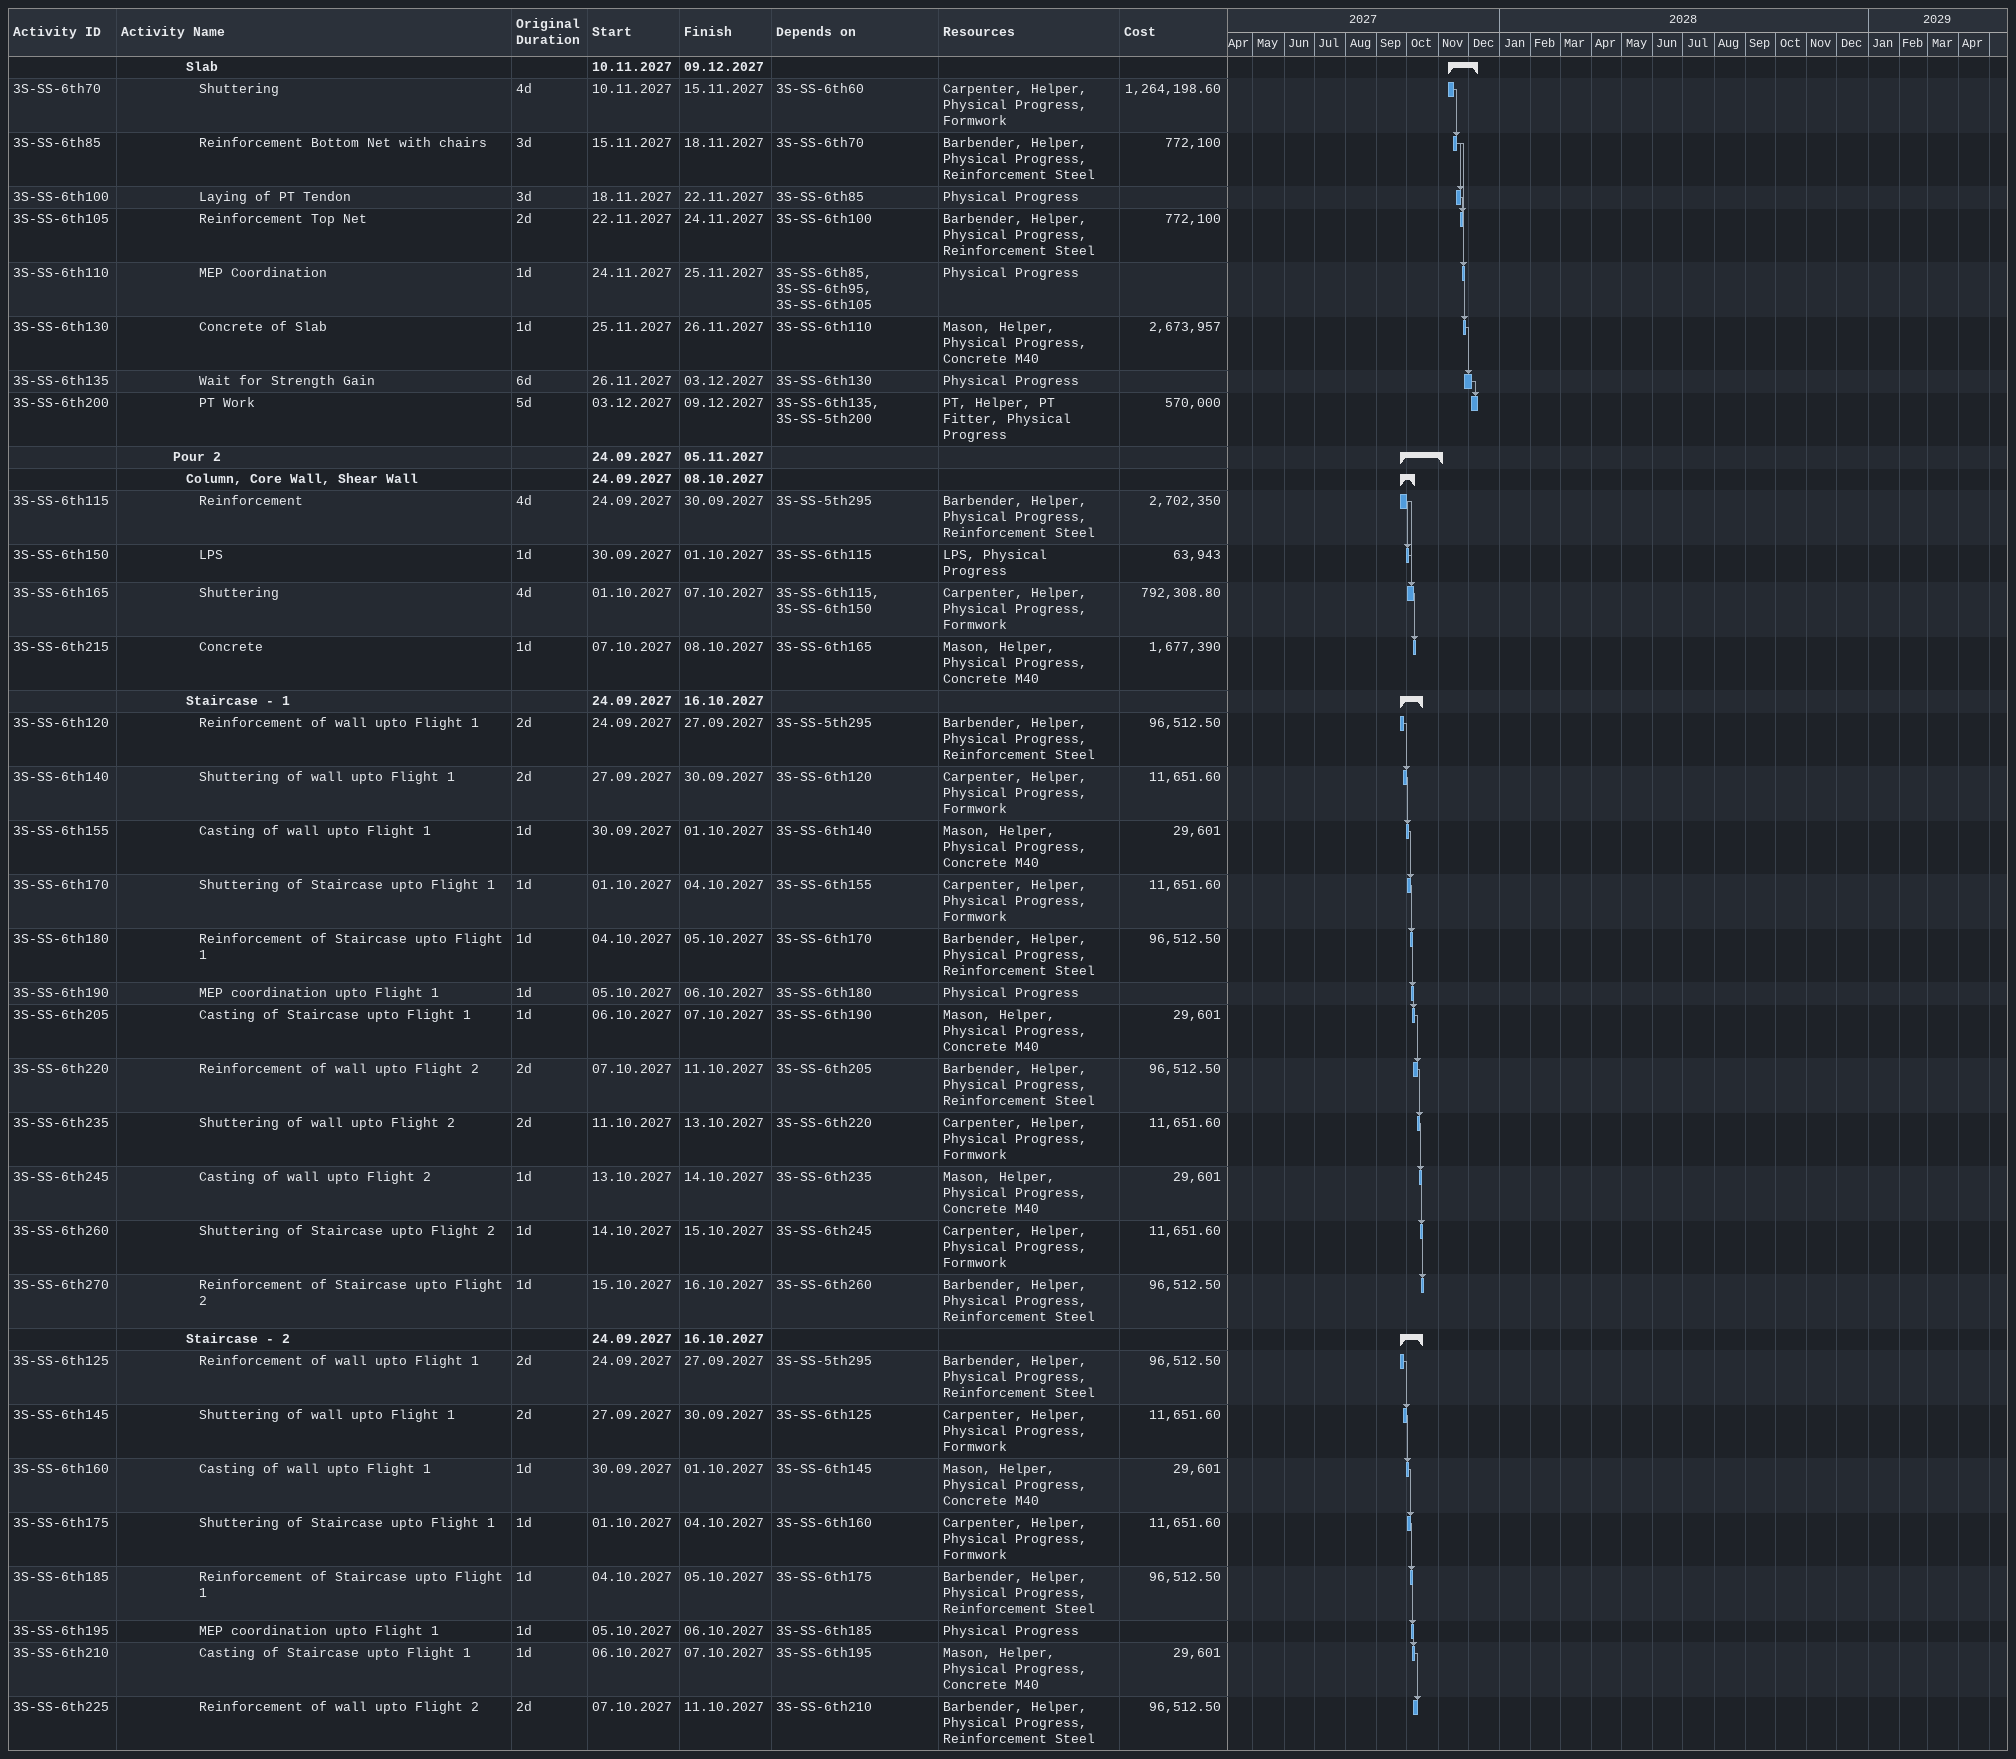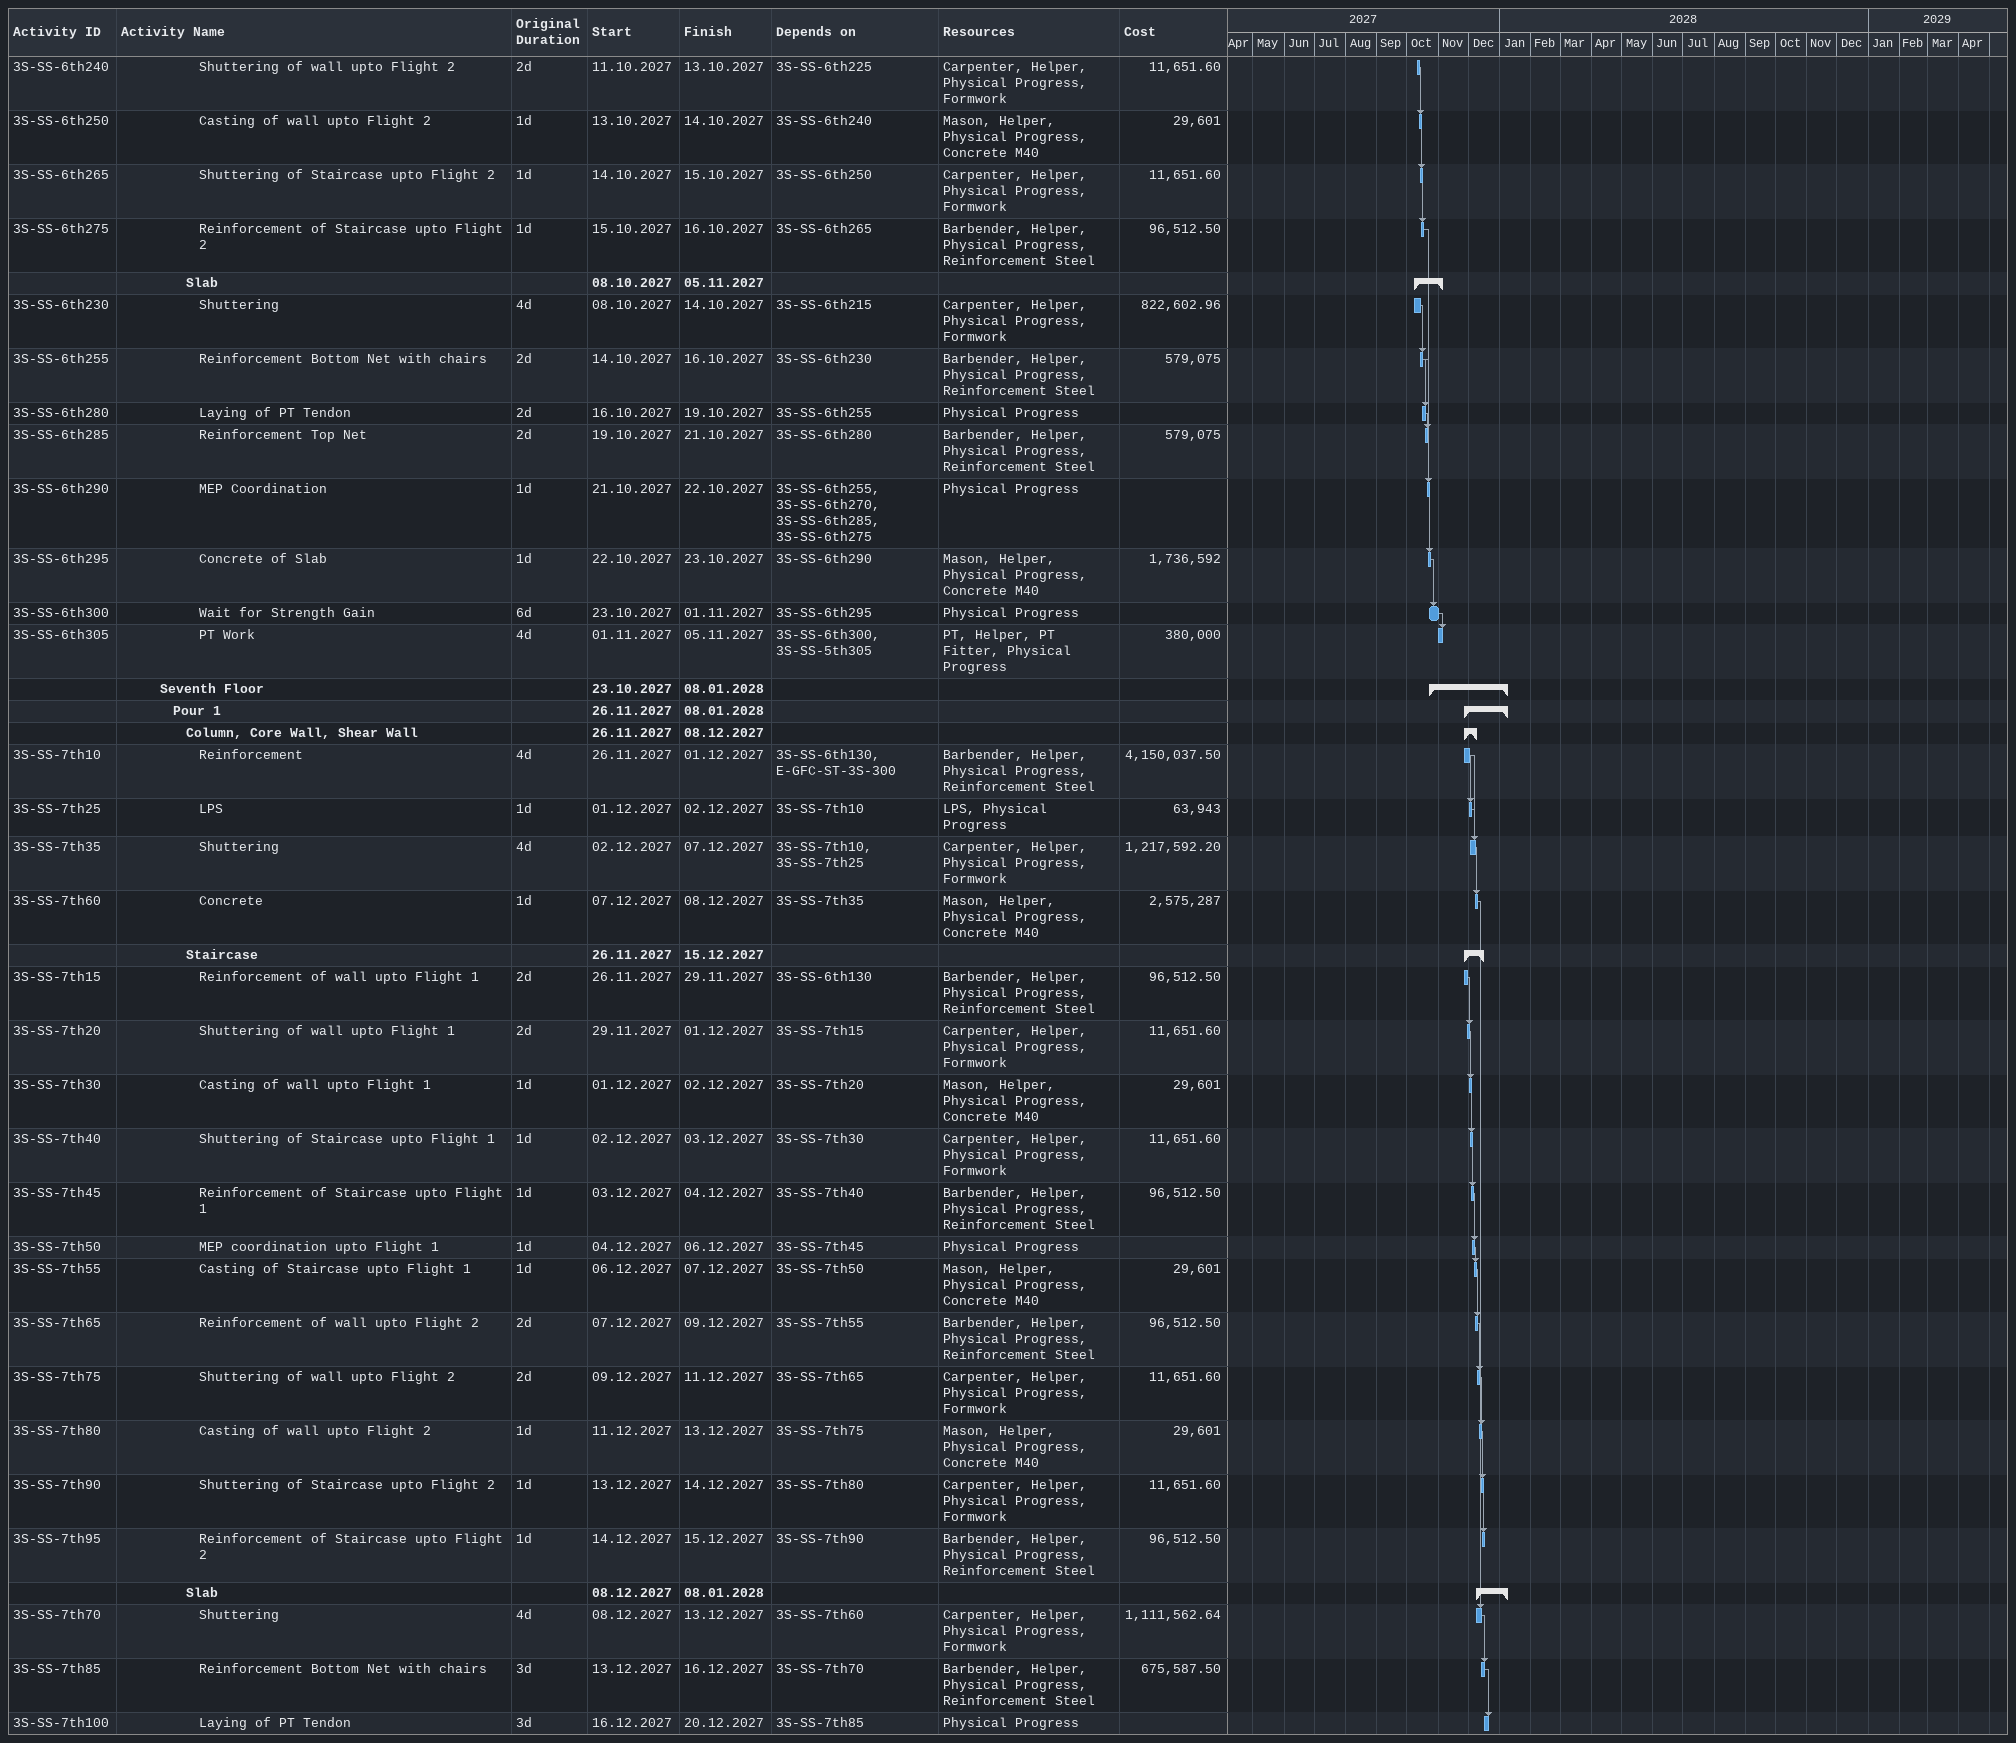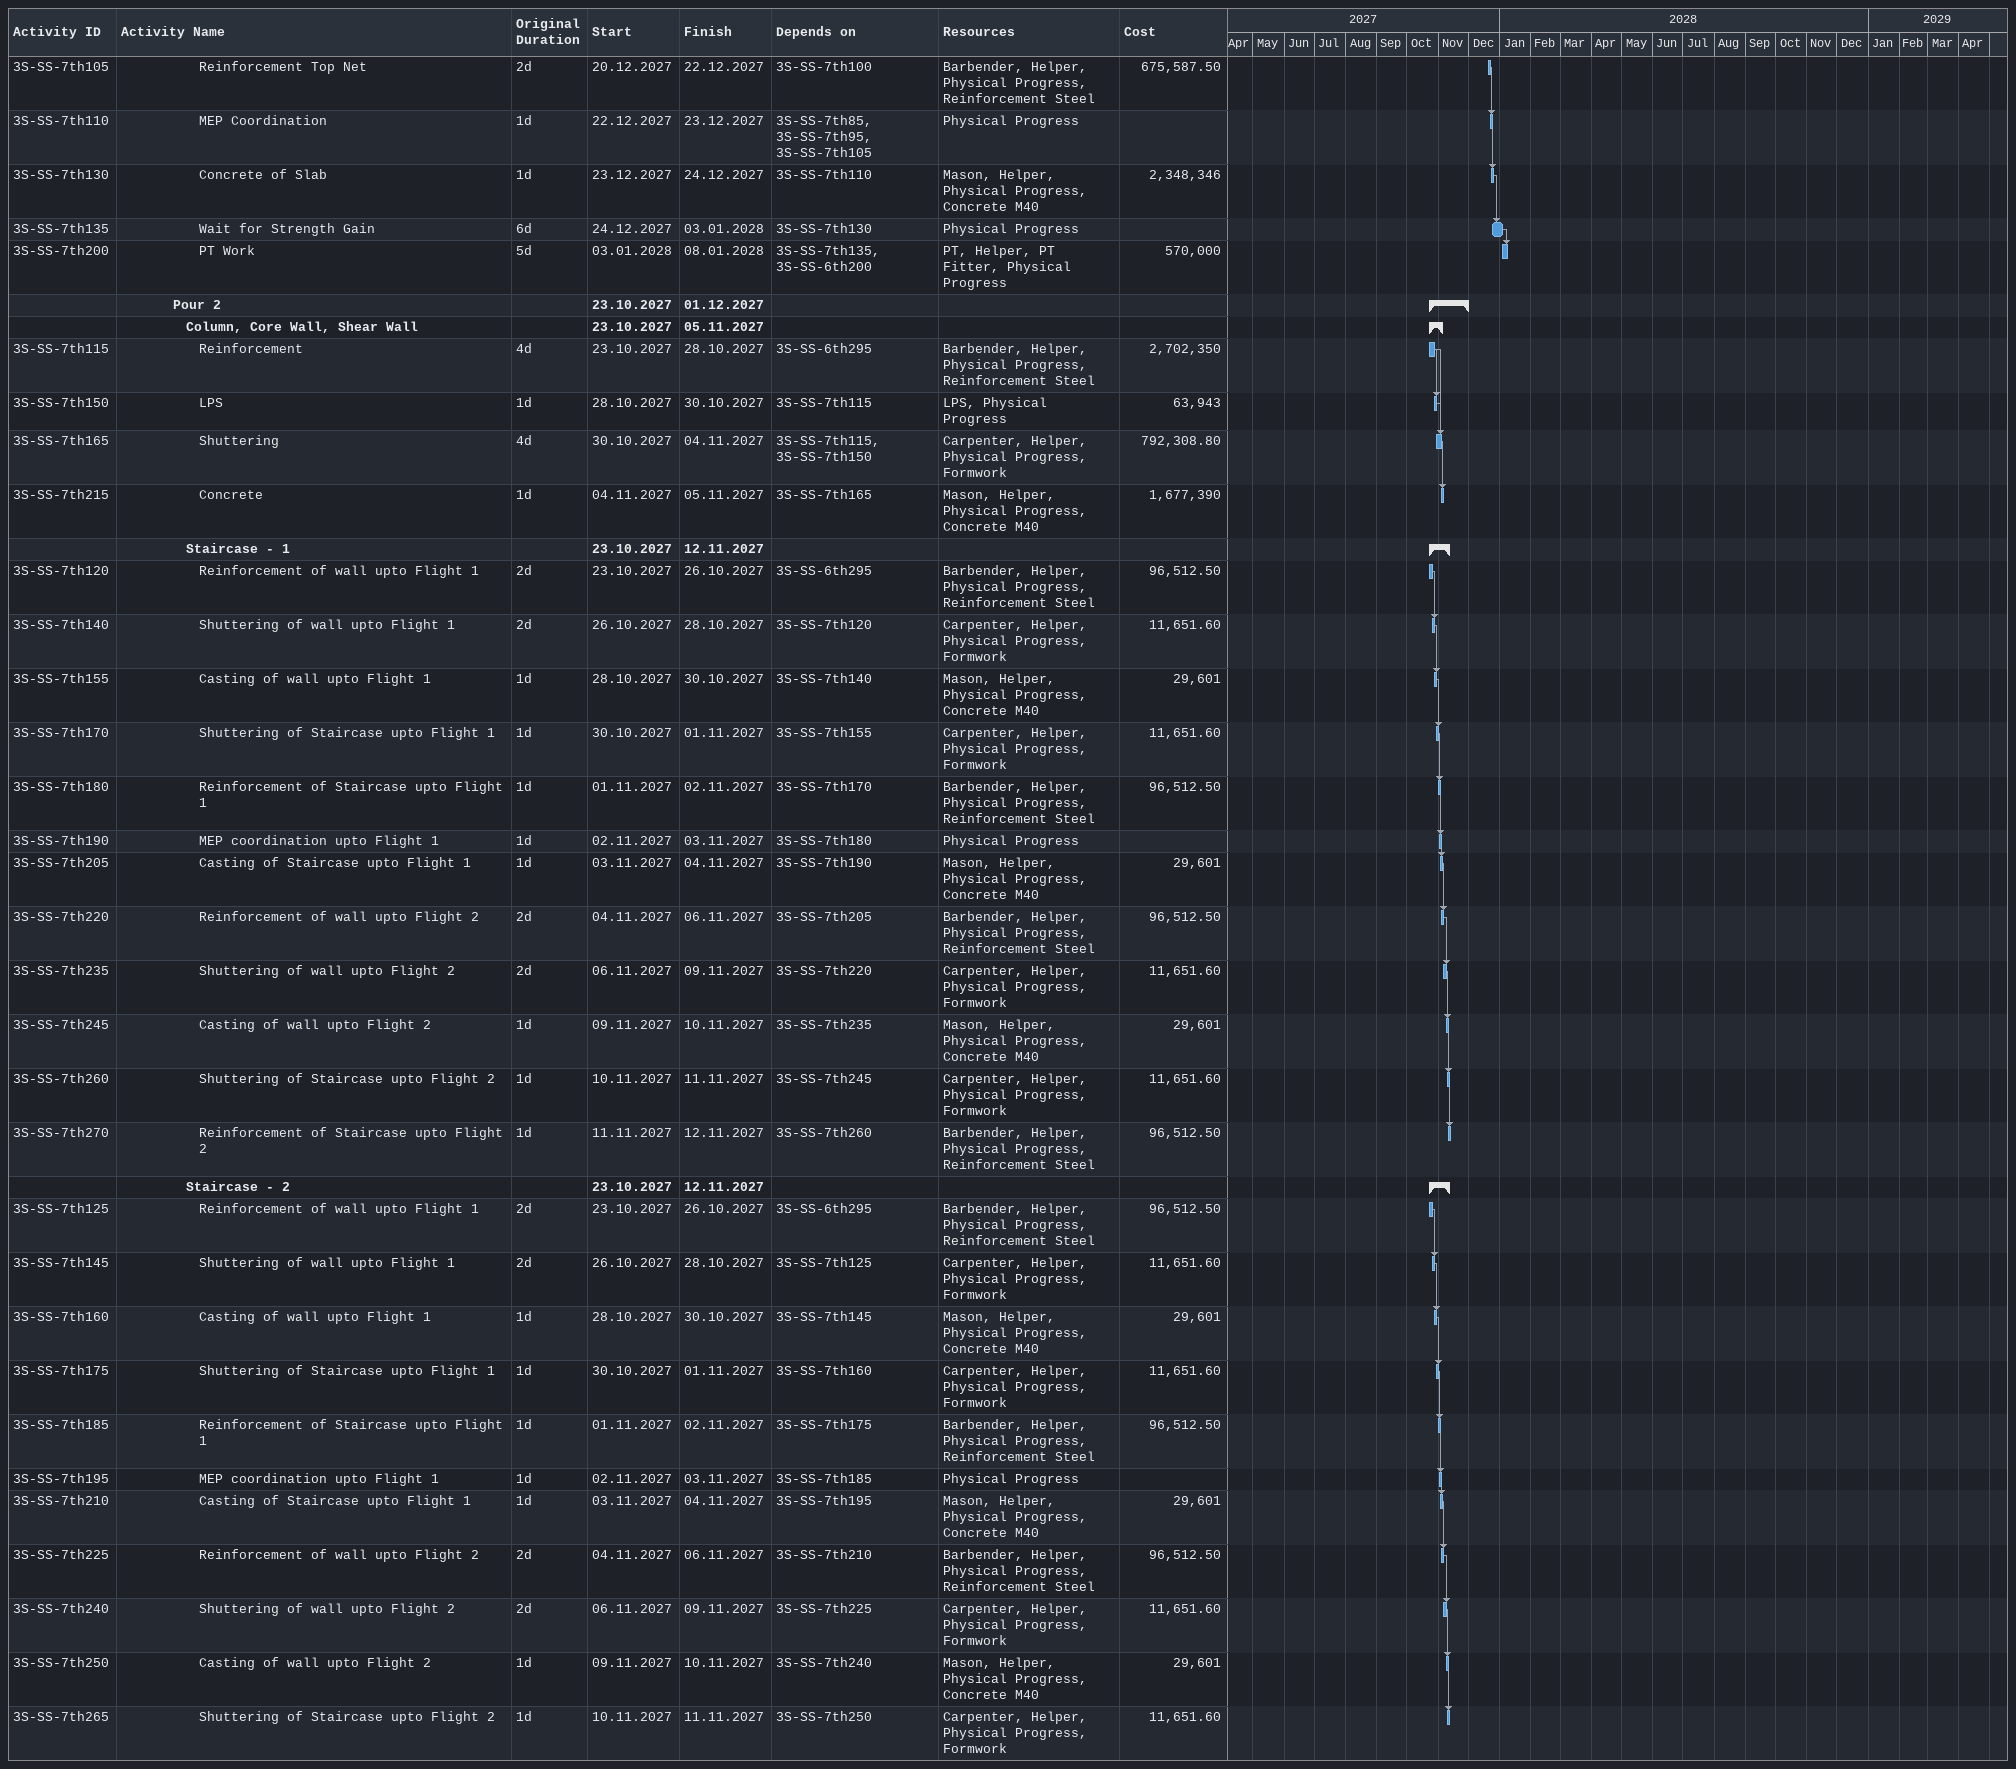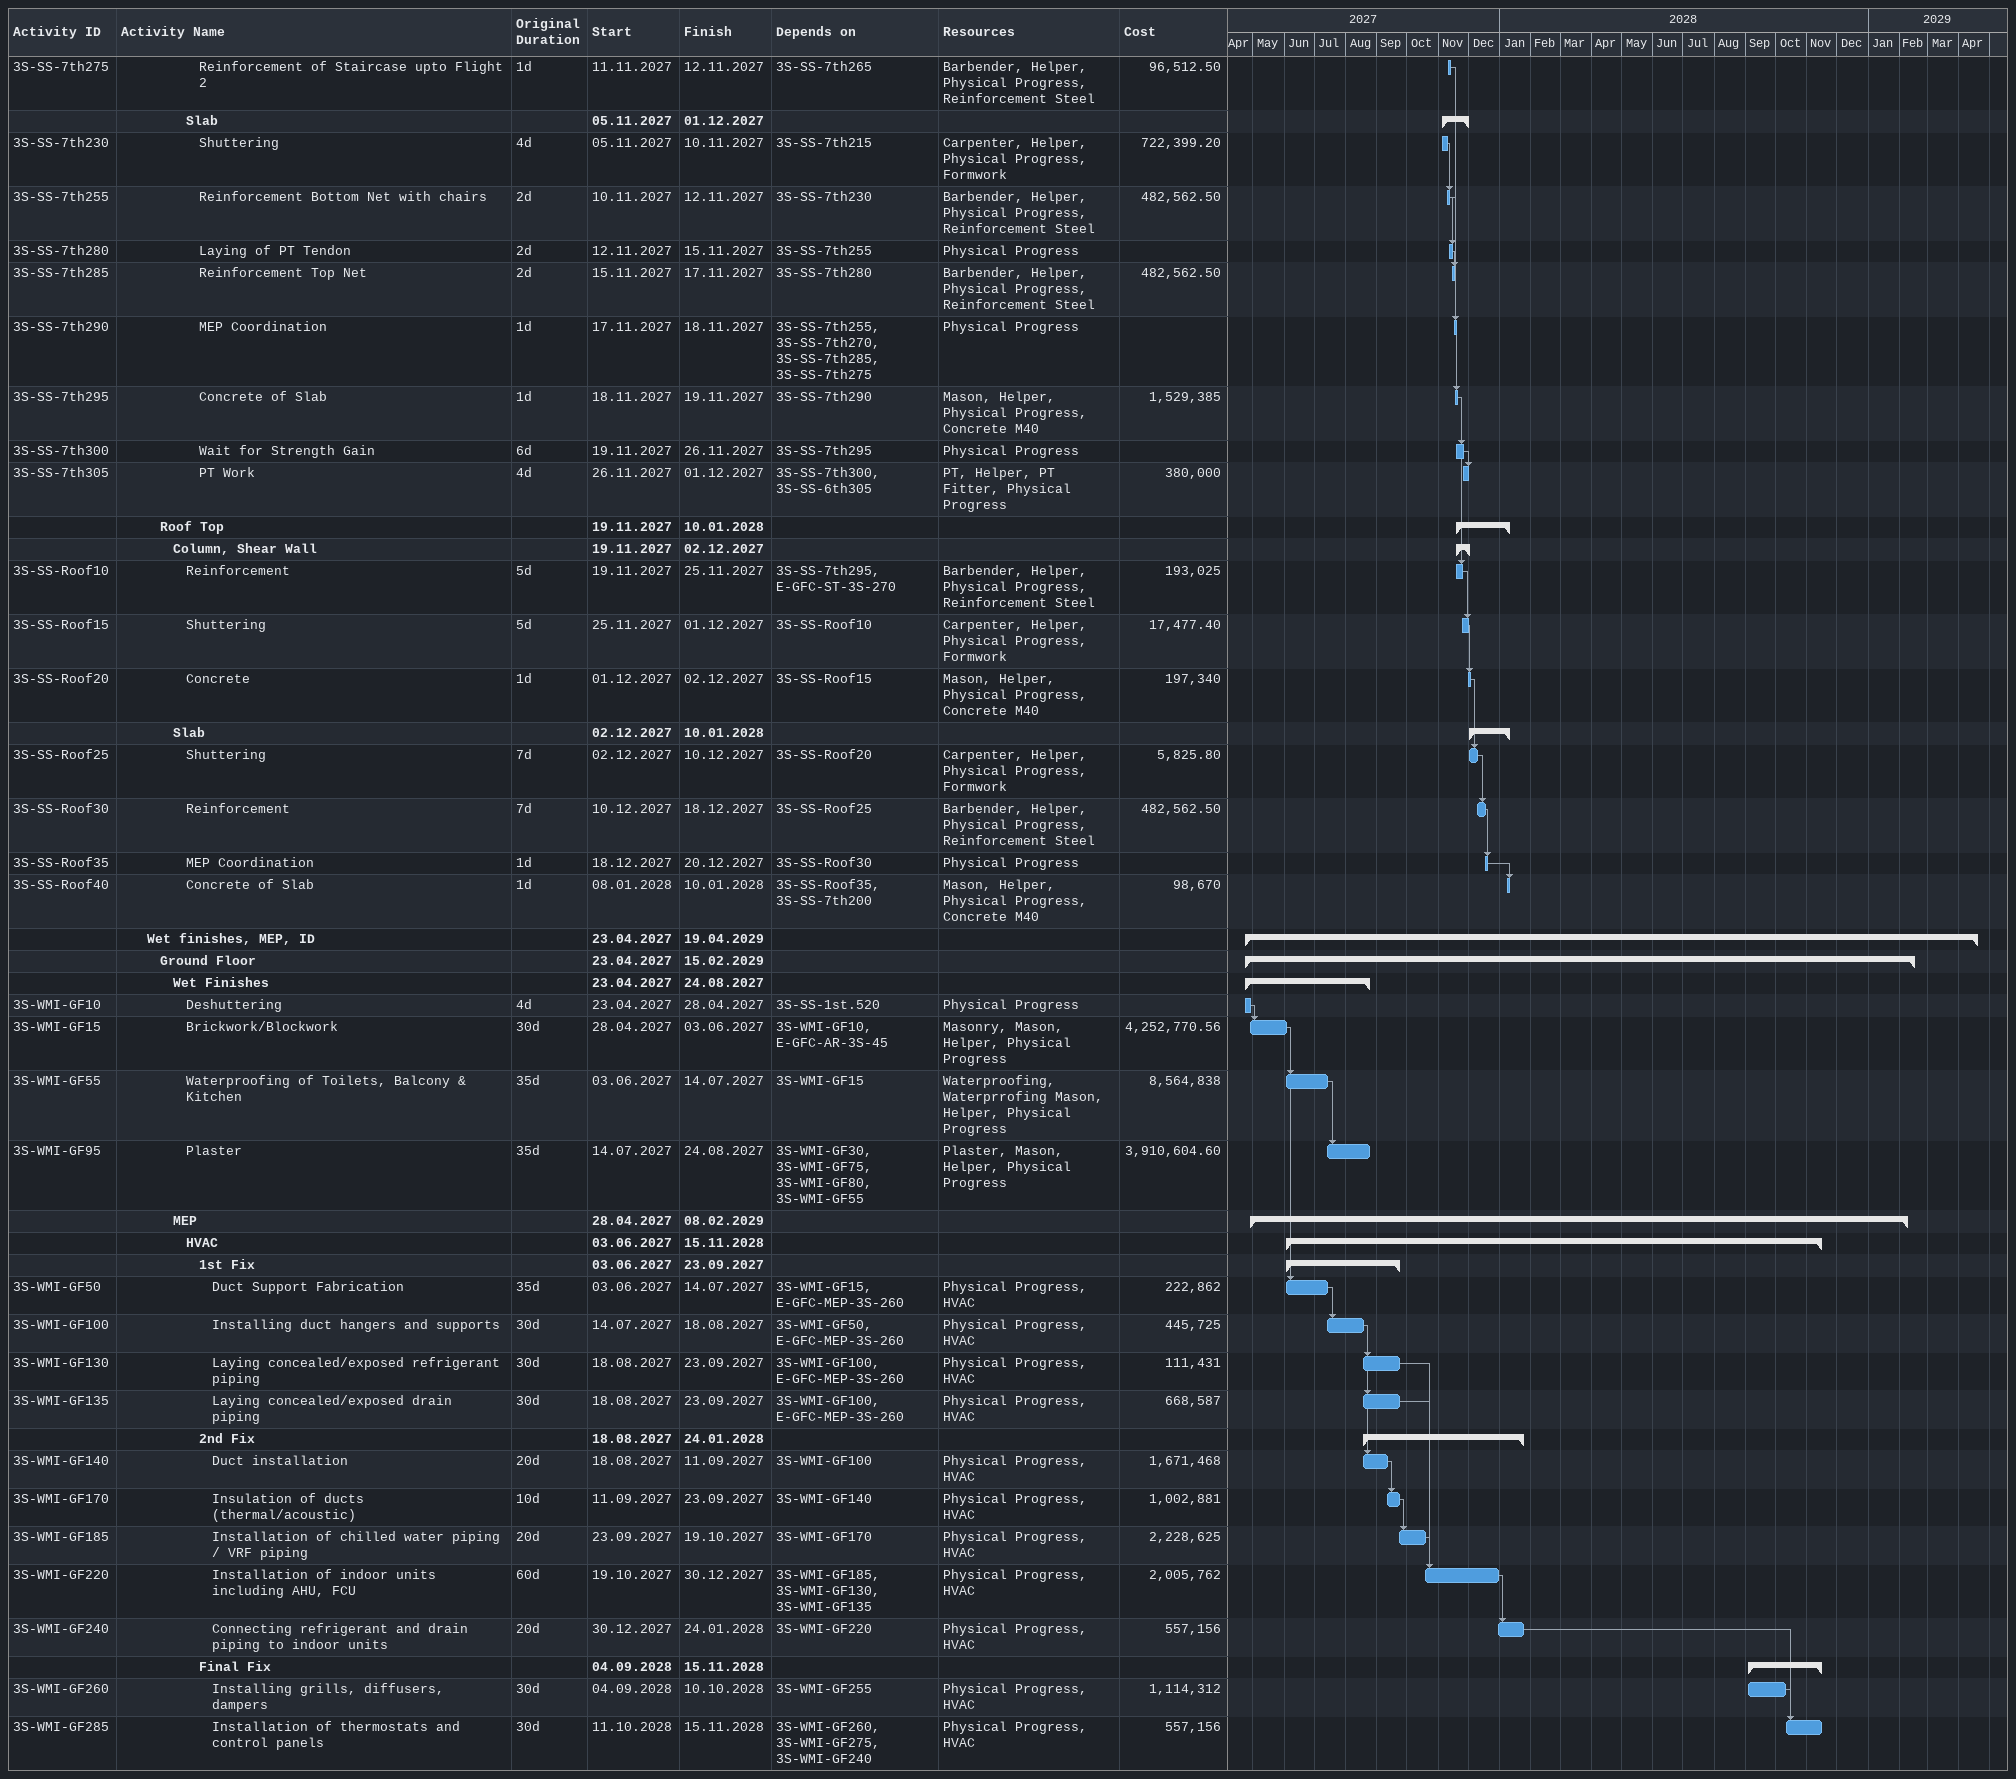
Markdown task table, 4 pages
| ID | Level | Task | Original duration | Start | Finish | Predecessors | Resources | Cost |
|---|---|---|---|---|---|---|---|---|
|  | 6 | **Slab** |  | 2027-11-10 | 2027-12-09 |  |  |  |
| 3S-SS-6th70 | 7 | Shuttering | 4d | 2027-11-10 | 2027-11-15 | 3S-SS-6th60 | Carpenter, Helper, Physical Progress, Formwork | 1264198.60 |
| 3S-SS-6th85 | 7 | Reinforcement Bottom Net with chairs | 3d | 2027-11-15 | 2027-11-18 | 3S-SS-6th70 | Barbender, Helper, Physical Progress, Reinforcement Steel | 772100 |
| 3S-SS-6th100 | 7 | Laying of PT Tendon | 3d | 2027-11-18 | 2027-11-22 | 3S-SS-6th85 | Physical Progress |  |
| 3S-SS-6th105 | 7 | Reinforcement Top Net | 2d | 2027-11-22 | 2027-11-24 | 3S-SS-6th100 | Barbender, Helper, Physical Progress, Reinforcement Steel | 772100 |
| 3S-SS-6th110 | 7 | MEP Coordination | 1d | 2027-11-24 | 2027-11-25 | 3S-SS-6th85, 3S-SS-6th95, 3S-SS-6th105 | Physical Progress |  |
| 3S-SS-6th130 | 7 | Concrete of Slab | 1d | 2027-11-25 | 2027-11-26 | 3S-SS-6th110 | Mason, Helper, Physical Progress, Concrete M40 | 2673957 |
| 3S-SS-6th135 | 7 | Wait for Strength Gain | 6d | 2027-11-26 | 2027-12-03 | 3S-SS-6th130 | Physical Progress |  |
| 3S-SS-6th200 | 7 | PT Work | 5d | 2027-12-03 | 2027-12-09 | 3S-SS-6th135, 3S-SS-5th200 | PT, Helper, PT Fitter, Physical Progress | 570000 |
|  | 5 | **Pour 2** |  | 2027-09-24 | 2027-11-05 |  |  |  |
|  | 6 | **Column, Core Wall, Shear Wall** |  | 2027-09-24 | 2027-10-08 |  |  |  |
| 3S-SS-6th115 | 7 | Reinforcement | 4d | 2027-09-24 | 2027-09-30 | 3S-SS-5th295 | Barbender, Helper, Physical Progress, Reinforcement Steel | 2702350 |
| 3S-SS-6th150 | 7 | LPS | 1d | 2027-09-30 | 2027-10-01 | 3S-SS-6th115 | LPS, Physical Progress | 63943 |
| 3S-SS-6th165 | 7 | Shuttering | 4d | 2027-10-01 | 2027-10-07 | 3S-SS-6th115, 3S-SS-6th150 | Carpenter, Helper, Physical Progress, Formwork | 792308.80 |
| 3S-SS-6th215 | 7 | Concrete | 1d | 2027-10-07 | 2027-10-08 | 3S-SS-6th165 | Mason, Helper, Physical Progress, Concrete M40 | 1677390 |
|  | 6 | **Staircase - 1** |  | 2027-09-24 | 2027-10-16 |  |  |  |
| 3S-SS-6th120 | 7 | Reinforcement of wall upto Flight 1 | 2d | 2027-09-24 | 2027-09-27 | 3S-SS-5th295 | Barbender, Helper, Physical Progress, Reinforcement Steel | 96512.50 |
| 3S-SS-6th140 | 7 | Shuttering of wall upto Flight 1 | 2d | 2027-09-27 | 2027-09-30 | 3S-SS-6th120 | Carpenter, Helper, Physical Progress, Formwork | 11651.60 |
| 3S-SS-6th155 | 7 | Casting of wall upto Flight 1 | 1d | 2027-09-30 | 2027-10-01 | 3S-SS-6th140 | Mason, Helper, Physical Progress, Concrete M40 | 29601 |
| 3S-SS-6th170 | 7 | Shuttering of Staircase upto Flight 1 | 1d | 2027-10-01 | 2027-10-04 | 3S-SS-6th155 | Carpenter, Helper, Physical Progress, Formwork | 11651.60 |
| 3S-SS-6th180 | 7 | Reinforcement of Staircase upto Flight 1 | 1d | 2027-10-04 | 2027-10-05 | 3S-SS-6th170 | Barbender, Helper, Physical Progress, Reinforcement Steel | 96512.50 |
| 3S-SS-6th190 | 7 | MEP coordination upto Flight 1 | 1d | 2027-10-05 | 2027-10-06 | 3S-SS-6th180 | Physical Progress |  |
| 3S-SS-6th205 | 7 | Casting of Staircase upto Flight 1 | 1d | 2027-10-06 | 2027-10-07 | 3S-SS-6th190 | Mason, Helper, Physical Progress, Concrete M40 | 29601 |
| 3S-SS-6th220 | 7 | Reinforcement of wall upto Flight 2 | 2d | 2027-10-07 | 2027-10-11 | 3S-SS-6th205 | Barbender, Helper, Physical Progress, Reinforcement Steel | 96512.50 |
| 3S-SS-6th235 | 7 | Shuttering of wall upto Flight 2 | 2d | 2027-10-11 | 2027-10-13 | 3S-SS-6th220 | Carpenter, Helper, Physical Progress, Formwork | 11651.60 |
| 3S-SS-6th245 | 7 | Casting of wall upto Flight 2 | 1d | 2027-10-13 | 2027-10-14 | 3S-SS-6th235 | Mason, Helper, Physical Progress, Concrete M40 | 29601 |
| 3S-SS-6th260 | 7 | Shuttering of Staircase upto Flight 2 | 1d | 2027-10-14 | 2027-10-15 | 3S-SS-6th245 | Carpenter, Helper, Physical Progress, Formwork | 11651.60 |
| 3S-SS-6th270 | 7 | Reinforcement of Staircase upto Flight 2 | 1d | 2027-10-15 | 2027-10-16 | 3S-SS-6th260 | Barbender, Helper, Physical Progress, Reinforcement Steel | 96512.50 |
|  | 6 | **Staircase - 2** |  | 2027-09-24 | 2027-10-16 |  |  |  |
| 3S-SS-6th125 | 7 | Reinforcement of wall upto Flight 1 | 2d | 2027-09-24 | 2027-09-27 | 3S-SS-5th295 | Barbender, Helper, Physical Progress, Reinforcement Steel | 96512.50 |
| 3S-SS-6th145 | 7 | Shuttering of wall upto Flight 1 | 2d | 2027-09-27 | 2027-09-30 | 3S-SS-6th125 | Carpenter, Helper, Physical Progress, Formwork | 11651.60 |
| 3S-SS-6th160 | 7 | Casting of wall upto Flight 1 | 1d | 2027-09-30 | 2027-10-01 | 3S-SS-6th145 | Mason, Helper, Physical Progress, Concrete M40 | 29601 |
| 3S-SS-6th175 | 7 | Shuttering of Staircase upto Flight 1 | 1d | 2027-10-01 | 2027-10-04 | 3S-SS-6th160 | Carpenter, Helper, Physical Progress, Formwork | 11651.60 |
| 3S-SS-6th185 | 7 | Reinforcement of Staircase upto Flight 1 | 1d | 2027-10-04 | 2027-10-05 | 3S-SS-6th175 | Barbender, Helper, Physical Progress, Reinforcement Steel | 96512.50 |
| 3S-SS-6th195 | 7 | MEP coordination upto Flight 1 | 1d | 2027-10-05 | 2027-10-06 | 3S-SS-6th185 | Physical Progress |  |
| 3S-SS-6th210 | 7 | Casting of Staircase upto Flight 1 | 1d | 2027-10-06 | 2027-10-07 | 3S-SS-6th195 | Mason, Helper, Physical Progress, Concrete M40 | 29601 |
| 3S-SS-6th225 | 7 | Reinforcement of wall upto Flight 2 | 2d | 2027-10-07 | 2027-10-11 | 3S-SS-6th210 | Barbender, Helper, Physical Progress, Reinforcement Steel | 96512.50 |
| 3S-SS-6th240 | 7 | Shuttering of wall upto Flight 2 | 2d | 2027-10-11 | 2027-10-13 | 3S-SS-6th225 | Carpenter, Helper, Physical Progress, Formwork | 11651.60 |
| 3S-SS-6th250 | 7 | Casting of wall upto Flight 2 | 1d | 2027-10-13 | 2027-10-14 | 3S-SS-6th240 | Mason, Helper, Physical Progress, Concrete M40 | 29601 |
| 3S-SS-6th265 | 7 | Shuttering of Staircase upto Flight 2 | 1d | 2027-10-14 | 2027-10-15 | 3S-SS-6th250 | Carpenter, Helper, Physical Progress, Formwork | 11651.60 |
| 3S-SS-6th275 | 7 | Reinforcement of Staircase upto Flight 2 | 1d | 2027-10-15 | 2027-10-16 | 3S-SS-6th265 | Barbender, Helper, Physical Progress, Reinforcement Steel | 96512.50 |
|  | 6 | **Slab** |  | 2027-10-08 | 2027-11-05 |  |  |  |
| 3S-SS-6th230 | 7 | Shuttering | 4d | 2027-10-08 | 2027-10-14 | 3S-SS-6th215 | Carpenter, Helper, Physical Progress, Formwork | 822602.96 |
| 3S-SS-6th255 | 7 | Reinforcement Bottom Net with chairs | 2d | 2027-10-14 | 2027-10-16 | 3S-SS-6th230 | Barbender, Helper, Physical Progress, Reinforcement Steel | 579075 |
| 3S-SS-6th280 | 7 | Laying of PT Tendon | 2d | 2027-10-16 | 2027-10-19 | 3S-SS-6th255 | Physical Progress |  |
| 3S-SS-6th285 | 7 | Reinforcement Top Net | 2d | 2027-10-19 | 2027-10-21 | 3S-SS-6th280 | Barbender, Helper, Physical Progress, Reinforcement Steel | 579075 |
| 3S-SS-6th290 | 7 | MEP Coordination | 1d | 2027-10-21 | 2027-10-22 | 3S-SS-6th255, 3S-SS-6th270, 3S-SS-6th285, 3S-SS-6th275 | Physical Progress |  |
| 3S-SS-6th295 | 7 | Concrete of Slab | 1d | 2027-10-22 | 2027-10-23 | 3S-SS-6th290 | Mason, Helper, Physical Progress, Concrete M40 | 1736592 |
| 3S-SS-6th300 | 7 | Wait for Strength Gain | 6d | 2027-10-23 | 2027-11-01 | 3S-SS-6th295 | Physical Progress |  |
| 3S-SS-6th305 | 7 | PT Work | 4d | 2027-11-01 | 2027-11-05 | 3S-SS-6th300, 3S-SS-5th305 | PT, Helper, PT Fitter, Physical Progress | 380000 |
|  | 4 | **Seventh Floor** |  | 2027-10-23 | 2028-01-08 |  |  |  |
|  | 5 | **Pour 1** |  | 2027-11-26 | 2028-01-08 |  |  |  |
|  | 6 | **Column, Core Wall, Shear Wall** |  | 2027-11-26 | 2027-12-08 |  |  |  |
| 3S-SS-7th10 | 7 | Reinforcement | 4d | 2027-11-26 | 2027-12-01 | 3S-SS-6th130, E-GFC-ST-3S-300 | Barbender, Helper, Physical Progress, Reinforcement Steel | 4150037.50 |
| 3S-SS-7th25 | 7 | LPS | 1d | 2027-12-01 | 2027-12-02 | 3S-SS-7th10 | LPS, Physical Progress | 63943 |
| 3S-SS-7th35 | 7 | Shuttering | 4d | 2027-12-02 | 2027-12-07 | 3S-SS-7th10, 3S-SS-7th25 | Carpenter, Helper, Physical Progress, Formwork | 1217592.20 |
| 3S-SS-7th60 | 7 | Concrete | 1d | 2027-12-07 | 2027-12-08 | 3S-SS-7th35 | Mason, Helper, Physical Progress, Concrete M40 | 2575287 |
|  | 6 | **Staircase** |  | 2027-11-26 | 2027-12-15 |  |  |  |
| 3S-SS-7th15 | 7 | Reinforcement of wall upto Flight 1 | 2d | 2027-11-26 | 2027-11-29 | 3S-SS-6th130 | Barbender, Helper, Physical Progress, Reinforcement Steel | 96512.50 |
| 3S-SS-7th20 | 7 | Shuttering of wall upto Flight 1 | 2d | 2027-11-29 | 2027-12-01 | 3S-SS-7th15 | Carpenter, Helper, Physical Progress, Formwork | 11651.60 |
| 3S-SS-7th30 | 7 | Casting of wall upto Flight 1 | 1d | 2027-12-01 | 2027-12-02 | 3S-SS-7th20 | Mason, Helper, Physical Progress, Concrete M40 | 29601 |
| 3S-SS-7th40 | 7 | Shuttering of Staircase upto Flight 1 | 1d | 2027-12-02 | 2027-12-03 | 3S-SS-7th30 | Carpenter, Helper, Physical Progress, Formwork | 11651.60 |
| 3S-SS-7th45 | 7 | Reinforcement of Staircase upto Flight 1 | 1d | 2027-12-03 | 2027-12-04 | 3S-SS-7th40 | Barbender, Helper, Physical Progress, Reinforcement Steel | 96512.50 |
| 3S-SS-7th50 | 7 | MEP coordination upto Flight 1 | 1d | 2027-12-04 | 2027-12-06 | 3S-SS-7th45 | Physical Progress |  |
| 3S-SS-7th55 | 7 | Casting of Staircase upto Flight 1 | 1d | 2027-12-06 | 2027-12-07 | 3S-SS-7th50 | Mason, Helper, Physical Progress, Concrete M40 | 29601 |
| 3S-SS-7th65 | 7 | Reinforcement of wall upto Flight 2 | 2d | 2027-12-07 | 2027-12-09 | 3S-SS-7th55 | Barbender, Helper, Physical Progress, Reinforcement Steel | 96512.50 |
| 3S-SS-7th75 | 7 | Shuttering of wall upto Flight 2 | 2d | 2027-12-09 | 2027-12-11 | 3S-SS-7th65 | Carpenter, Helper, Physical Progress, Formwork | 11651.60 |
| 3S-SS-7th80 | 7 | Casting of wall upto Flight 2 | 1d | 2027-12-11 | 2027-12-13 | 3S-SS-7th75 | Mason, Helper, Physical Progress, Concrete M40 | 29601 |
| 3S-SS-7th90 | 7 | Shuttering of Staircase upto Flight 2 | 1d | 2027-12-13 | 2027-12-14 | 3S-SS-7th80 | Carpenter, Helper, Physical Progress, Formwork | 11651.60 |
| 3S-SS-7th95 | 7 | Reinforcement of Staircase upto Flight 2 | 1d | 2027-12-14 | 2027-12-15 | 3S-SS-7th90 | Barbender, Helper, Physical Progress, Reinforcement Steel | 96512.50 |
|  | 6 | **Slab** |  | 2027-12-08 | 2028-01-08 |  |  |  |
| 3S-SS-7th70 | 7 | Shuttering | 4d | 2027-12-08 | 2027-12-13 | 3S-SS-7th60 | Carpenter, Helper, Physical Progress, Formwork | 1111562.64 |
| 3S-SS-7th85 | 7 | Reinforcement Bottom Net with chairs | 3d | 2027-12-13 | 2027-12-16 | 3S-SS-7th70 | Barbender, Helper, Physical Progress, Reinforcement Steel | 675587.50 |
| 3S-SS-7th100 | 7 | Laying of PT Tendon | 3d | 2027-12-16 | 2027-12-20 | 3S-SS-7th85 | Physical Progress |  |
| 3S-SS-7th105 | 7 | Reinforcement Top Net | 2d | 2027-12-20 | 2027-12-22 | 3S-SS-7th100 | Barbender, Helper, Physical Progress, Reinforcement Steel | 675587.50 |
| 3S-SS-7th110 | 7 | MEP Coordination | 1d | 2027-12-22 | 2027-12-23 | 3S-SS-7th85, 3S-SS-7th95, 3S-SS-7th105 | Physical Progress |  |
| 3S-SS-7th130 | 7 | Concrete of Slab | 1d | 2027-12-23 | 2027-12-24 | 3S-SS-7th110 | Mason, Helper, Physical Progress, Concrete M40 | 2348346 |
| 3S-SS-7th135 | 7 | Wait for Strength Gain | 6d | 2027-12-24 | 2028-01-03 | 3S-SS-7th130 | Physical Progress |  |
| 3S-SS-7th200 | 7 | PT Work | 5d | 2028-01-03 | 2028-01-08 | 3S-SS-7th135, 3S-SS-6th200 | PT, Helper, PT Fitter, Physical Progress | 570000 |
|  | 5 | **Pour 2** |  | 2027-10-23 | 2027-12-01 |  |  |  |
|  | 6 | **Column, Core Wall, Shear Wall** |  | 2027-10-23 | 2027-11-05 |  |  |  |
| 3S-SS-7th115 | 7 | Reinforcement | 4d | 2027-10-23 | 2027-10-28 | 3S-SS-6th295 | Barbender, Helper, Physical Progress, Reinforcement Steel | 2702350 |
| 3S-SS-7th150 | 7 | LPS | 1d | 2027-10-28 | 2027-10-30 | 3S-SS-7th115 | LPS, Physical Progress | 63943 |
| 3S-SS-7th165 | 7 | Shuttering | 4d | 2027-10-30 | 2027-11-04 | 3S-SS-7th115, 3S-SS-7th150 | Carpenter, Helper, Physical Progress, Formwork | 792308.80 |
| 3S-SS-7th215 | 7 | Concrete | 1d | 2027-11-04 | 2027-11-05 | 3S-SS-7th165 | Mason, Helper, Physical Progress, Concrete M40 | 1677390 |
|  | 6 | **Staircase - 1** |  | 2027-10-23 | 2027-11-12 |  |  |  |
| 3S-SS-7th120 | 7 | Reinforcement of wall upto Flight 1 | 2d | 2027-10-23 | 2027-10-26 | 3S-SS-6th295 | Barbender, Helper, Physical Progress, Reinforcement Steel | 96512.50 |
| 3S-SS-7th140 | 7 | Shuttering of wall upto Flight 1 | 2d | 2027-10-26 | 2027-10-28 | 3S-SS-7th120 | Carpenter, Helper, Physical Progress, Formwork | 11651.60 |
| 3S-SS-7th155 | 7 | Casting of wall upto Flight 1 | 1d | 2027-10-28 | 2027-10-30 | 3S-SS-7th140 | Mason, Helper, Physical Progress, Concrete M40 | 29601 |
| 3S-SS-7th170 | 7 | Shuttering of Staircase upto Flight 1 | 1d | 2027-10-30 | 2027-11-01 | 3S-SS-7th155 | Carpenter, Helper, Physical Progress, Formwork | 11651.60 |
| 3S-SS-7th180 | 7 | Reinforcement of Staircase upto Flight 1 | 1d | 2027-11-01 | 2027-11-02 | 3S-SS-7th170 | Barbender, Helper, Physical Progress, Reinforcement Steel | 96512.50 |
| 3S-SS-7th190 | 7 | MEP coordination upto Flight 1 | 1d | 2027-11-02 | 2027-11-03 | 3S-SS-7th180 | Physical Progress |  |
| 3S-SS-7th205 | 7 | Casting of Staircase upto Flight 1 | 1d | 2027-11-03 | 2027-11-04 | 3S-SS-7th190 | Mason, Helper, Physical Progress, Concrete M40 | 29601 |
| 3S-SS-7th220 | 7 | Reinforcement of wall upto Flight 2 | 2d | 2027-11-04 | 2027-11-06 | 3S-SS-7th205 | Barbender, Helper, Physical Progress, Reinforcement Steel | 96512.50 |
| 3S-SS-7th235 | 7 | Shuttering of wall upto Flight 2 | 2d | 2027-11-06 | 2027-11-09 | 3S-SS-7th220 | Carpenter, Helper, Physical Progress, Formwork | 11651.60 |
| 3S-SS-7th245 | 7 | Casting of wall upto Flight 2 | 1d | 2027-11-09 | 2027-11-10 | 3S-SS-7th235 | Mason, Helper, Physical Progress, Concrete M40 | 29601 |
| 3S-SS-7th260 | 7 | Shuttering of Staircase upto Flight 2 | 1d | 2027-11-10 | 2027-11-11 | 3S-SS-7th245 | Carpenter, Helper, Physical Progress, Formwork | 11651.60 |
| 3S-SS-7th270 | 7 | Reinforcement of Staircase upto Flight 2 | 1d | 2027-11-11 | 2027-11-12 | 3S-SS-7th260 | Barbender, Helper, Physical Progress, Reinforcement Steel | 96512.50 |
|  | 6 | **Staircase - 2** |  | 2027-10-23 | 2027-11-12 |  |  |  |
| 3S-SS-7th125 | 7 | Reinforcement of wall upto Flight 1 | 2d | 2027-10-23 | 2027-10-26 | 3S-SS-6th295 | Barbender, Helper, Physical Progress, Reinforcement Steel | 96512.50 |
| 3S-SS-7th145 | 7 | Shuttering of wall upto Flight 1 | 2d | 2027-10-26 | 2027-10-28 | 3S-SS-7th125 | Carpenter, Helper, Physical Progress, Formwork | 11651.60 |
| 3S-SS-7th160 | 7 | Casting of wall upto Flight 1 | 1d | 2027-10-28 | 2027-10-30 | 3S-SS-7th145 | Mason, Helper, Physical Progress, Concrete M40 | 29601 |
| 3S-SS-7th175 | 7 | Shuttering of Staircase upto Flight 1 | 1d | 2027-10-30 | 2027-11-01 | 3S-SS-7th160 | Carpenter, Helper, Physical Progress, Formwork | 11651.60 |
| 3S-SS-7th185 | 7 | Reinforcement of Staircase upto Flight 1 | 1d | 2027-11-01 | 2027-11-02 | 3S-SS-7th175 | Barbender, Helper, Physical Progress, Reinforcement Steel | 96512.50 |
| 3S-SS-7th195 | 7 | MEP coordination upto Flight 1 | 1d | 2027-11-02 | 2027-11-03 | 3S-SS-7th185 | Physical Progress |  |
| 3S-SS-7th210 | 7 | Casting of Staircase upto Flight 1 | 1d | 2027-11-03 | 2027-11-04 | 3S-SS-7th195 | Mason, Helper, Physical Progress, Concrete M40 | 29601 |
| 3S-SS-7th225 | 7 | Reinforcement of wall upto Flight 2 | 2d | 2027-11-04 | 2027-11-06 | 3S-SS-7th210 | Barbender, Helper, Physical Progress, Reinforcement Steel | 96512.50 |
| 3S-SS-7th240 | 7 | Shuttering of wall upto Flight 2 | 2d | 2027-11-06 | 2027-11-09 | 3S-SS-7th225 | Carpenter, Helper, Physical Progress, Formwork | 11651.60 |
| 3S-SS-7th250 | 7 | Casting of wall upto Flight 2 | 1d | 2027-11-09 | 2027-11-10 | 3S-SS-7th240 | Mason, Helper, Physical Progress, Concrete M40 | 29601 |
| 3S-SS-7th265 | 7 | Shuttering of Staircase upto Flight 2 | 1d | 2027-11-10 | 2027-11-11 | 3S-SS-7th250 | Carpenter, Helper, Physical Progress, Formwork | 11651.60 |
| 3S-SS-7th275 | 7 | Reinforcement of Staircase upto Flight 2 | 1d | 2027-11-11 | 2027-11-12 | 3S-SS-7th265 | Barbender, Helper, Physical Progress, Reinforcement Steel | 96512.50 |
|  | 6 | **Slab** |  | 2027-11-05 | 2027-12-01 |  |  |  |
| 3S-SS-7th230 | 7 | Shuttering | 4d | 2027-11-05 | 2027-11-10 | 3S-SS-7th215 | Carpenter, Helper, Physical Progress, Formwork | 722399.20 |
| 3S-SS-7th255 | 7 | Reinforcement Bottom Net with chairs | 2d | 2027-11-10 | 2027-11-12 | 3S-SS-7th230 | Barbender, Helper, Physical Progress, Reinforcement Steel | 482562.50 |
| 3S-SS-7th280 | 7 | Laying of PT Tendon | 2d | 2027-11-12 | 2027-11-15 | 3S-SS-7th255 | Physical Progress |  |
| 3S-SS-7th285 | 7 | Reinforcement Top Net | 2d | 2027-11-15 | 2027-11-17 | 3S-SS-7th280 | Barbender, Helper, Physical Progress, Reinforcement Steel | 482562.50 |
| 3S-SS-7th290 | 7 | MEP Coordination | 1d | 2027-11-17 | 2027-11-18 | 3S-SS-7th255, 3S-SS-7th270, 3S-SS-7th285, 3S-SS-7th275 | Physical Progress |  |
| 3S-SS-7th295 | 7 | Concrete of Slab | 1d | 2027-11-18 | 2027-11-19 | 3S-SS-7th290 | Mason, Helper, Physical Progress, Concrete M40 | 1529385 |
| 3S-SS-7th300 | 7 | Wait for Strength Gain | 6d | 2027-11-19 | 2027-11-26 | 3S-SS-7th295 | Physical Progress |  |
| 3S-SS-7th305 | 7 | PT Work | 4d | 2027-11-26 | 2027-12-01 | 3S-SS-7th300, 3S-SS-6th305 | PT, Helper, PT Fitter, Physical Progress | 380000 |
|  | 4 | **Roof Top** |  | 2027-11-19 | 2028-01-10 |  |  |  |
|  | 5 | **Column, Shear Wall** |  | 2027-11-19 | 2027-12-02 |  |  |  |
| 3S-SS-Roof10 | 6 | Reinforcement | 5d | 2027-11-19 | 2027-11-25 | 3S-SS-7th295, E-GFC-ST-3S-270 | Barbender, Helper, Physical Progress, Reinforcement Steel | 193025 |
| 3S-SS-Roof15 | 6 | Shuttering | 5d | 2027-11-25 | 2027-12-01 | 3S-SS-Roof10 | Carpenter, Helper, Physical Progress, Formwork | 17477.40 |
| 3S-SS-Roof20 | 6 | Concrete | 1d | 2027-12-01 | 2027-12-02 | 3S-SS-Roof15 | Mason, Helper, Physical Progress, Concrete M40 | 197340 |
|  | 5 | **Slab** |  | 2027-12-02 | 2028-01-10 |  |  |  |
| 3S-SS-Roof25 | 6 | Shuttering | 7d | 2027-12-02 | 2027-12-10 | 3S-SS-Roof20 | Carpenter, Helper, Physical Progress, Formwork | 5825.80 |
| 3S-SS-Roof30 | 6 | Reinforcement | 7d | 2027-12-10 | 2027-12-18 | 3S-SS-Roof25 | Barbender, Helper, Physical Progress, Reinforcement Steel | 482562.50 |
| 3S-SS-Roof35 | 6 | MEP Coordination | 1d | 2027-12-18 | 2027-12-20 | 3S-SS-Roof30 | Physical Progress |  |
| 3S-SS-Roof40 | 6 | Concrete of Slab | 1d | 2028-01-08 | 2028-01-10 | 3S-SS-Roof35, 3S-SS-7th200 | Mason, Helper, Physical Progress, Concrete M40 | 98670 |
|  | 3 | **Wet finishes, MEP, ID** |  | 2027-04-23 | 2029-04-19 |  |  |  |
|  | 4 | **Ground Floor** |  | 2027-04-23 | 2029-02-15 |  |  |  |
|  | 5 | **Wet Finishes** |  | 2027-04-23 | 2027-08-24 |  |  |  |
| 3S-WMI-GF10 | 6 | Deshuttering | 4d | 2027-04-23 | 2027-04-28 | 3S-SS-1st.520 | Physical Progress |  |
| 3S-WMI-GF15 | 6 | Brickwork/Blockwork | 30d | 2027-04-28 | 2027-06-03 | 3S-WMI-GF10, E-GFC-AR-3S-45 | Masonry, Mason, Helper, Physical Progress | 4252770.56 |
| 3S-WMI-GF55 | 6 | Waterproofing of Toilets, Balcony & Kitchen | 35d | 2027-06-03 | 2027-07-14 | 3S-WMI-GF15 | Waterproofing, Waterprrofing Mason, Helper, Physical Progress | 8564838 |
| 3S-WMI-GF95 | 6 | Plaster | 35d | 2027-07-14 | 2027-08-24 | 3S-WMI-GF30, 3S-WMI-GF75, 3S-WMI-GF80, 3S-WMI-GF55 | Plaster, Mason, Helper, Physical Progress | 3910604.60 |
|  | 5 | **MEP** |  | 2027-04-28 | 2029-02-08 |  |  |  |
|  | 6 | **HVAC** |  | 2027-06-03 | 2028-11-15 |  |  |  |
|  | 7 | **1st Fix** |  | 2027-06-03 | 2027-09-23 |  |  |  |
| 3S-WMI-GF50 | 8 | Duct Support Fabrication | 35d | 2027-06-03 | 2027-07-14 | 3S-WMI-GF15, E-GFC-MEP-3S-260 | Physical Progress, HVAC | 222862 |
| 3S-WMI-GF100 | 8 | Installing duct hangers and supports | 30d | 2027-07-14 | 2027-08-18 | 3S-WMI-GF50, E-GFC-MEP-3S-260 | Physical Progress, HVAC | 445725 |
| 3S-WMI-GF130 | 8 | Laying concealed/exposed refrigerant piping | 30d | 2027-08-18 | 2027-09-23 | 3S-WMI-GF100, E-GFC-MEP-3S-260 | Physical Progress, HVAC | 111431 |
| 3S-WMI-GF135 | 8 | Laying concealed/exposed drain piping | 30d | 2027-08-18 | 2027-09-23 | 3S-WMI-GF100, E-GFC-MEP-3S-260 | Physical Progress, HVAC | 668587 |
|  | 7 | **2nd Fix** |  | 2027-08-18 | 2028-01-24 |  |  |  |
| 3S-WMI-GF140 | 8 | Duct installation | 20d | 2027-08-18 | 2027-09-11 | 3S-WMI-GF100 | Physical Progress, HVAC | 1671468 |
| 3S-WMI-GF170 | 8 | Insulation of ducts (thermal/acoustic) | 10d | 2027-09-11 | 2027-09-23 | 3S-WMI-GF140 | Physical Progress, HVAC | 1002881 |
| 3S-WMI-GF185 | 8 | Installation of chilled water piping / VRF piping | 20d | 2027-09-23 | 2027-10-19 | 3S-WMI-GF170 | Physical Progress, HVAC | 2228625 |
| 3S-WMI-GF220 | 8 | Installation of indoor units including AHU, FCU | 60d | 2027-10-19 | 2027-12-30 | 3S-WMI-GF185, 3S-WMI-GF130, 3S-WMI-GF135 | Physical Progress, HVAC | 2005762 |
| 3S-WMI-GF240 | 8 | Connecting refrigerant and drain piping to indoor units | 20d | 2027-12-30 | 2028-01-24 | 3S-WMI-GF220 | Physical Progress, HVAC | 557156 |
|  | 7 | **Final Fix** |  | 2028-09-04 | 2028-11-15 |  |  |  |
| 3S-WMI-GF260 | 8 | Installing grills, diffusers, dampers | 30d | 2028-09-04 | 2028-10-10 | 3S-WMI-GF255 | Physical Progress, HVAC | 1114312 |
| 3S-WMI-GF285 | 8 | Installation of thermostats and control panels | 30d | 2028-10-11 | 2028-11-15 | 3S-WMI-GF260, 3S-WMI-GF275, 3S-WMI-GF240 | Physical Progress, HVAC | 557156 |
